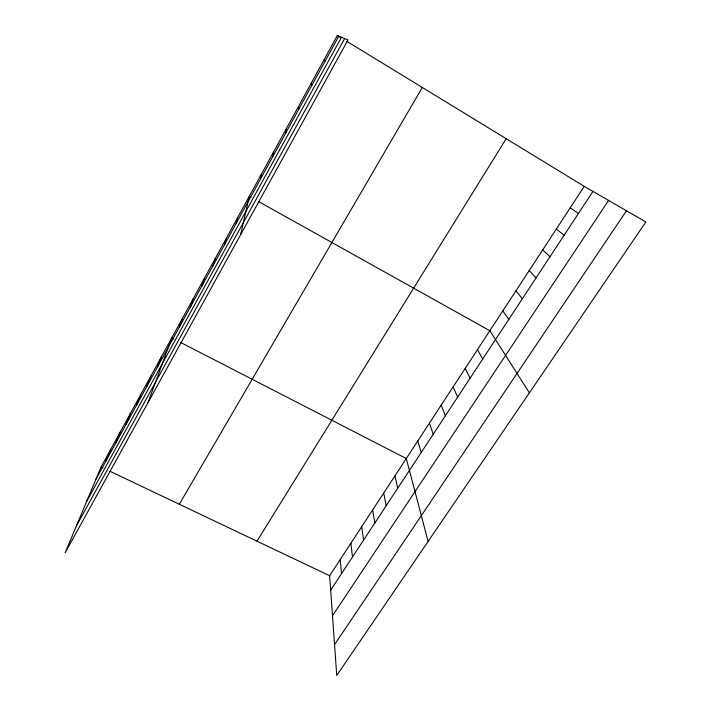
<?xml version="1.0" encoding="UTF-8"?>
<svg xmlns="http://www.w3.org/2000/svg" width="711" height="711" viewBox="0 0 711 711"><rect width="100%" height="100%" fill="white"/><g stroke="black" fill="none" stroke-linecap="round" stroke-linejoin="round"><path stroke-width="1.07" d="M285.795 132.904L285.911 129.438M273.024 156.198L273.522 152.065M260.448 179.145L261.31 174.373M240.647 234.621L249.268 196.36L251.179 197.427M236.194 223.396L237.741 217.406M224.498 244.735L226.374 238.176M212.971 265.781L215.157 258.662M201.595 286.524L204.093 278.872M190.379 306.992L193.179 298.816M179.305 327.184L182.398 318.492M148.066 402.488L171.769 337.912L173.706 338.916M157.62 366.752L161.273 357.082M146.999 386.144L150.91 376.003M136.512 405.279L140.689 394.676M126.158 424.165L130.593 413.118M115.946 442.802L120.621 431.328M105.859 461.199L110.783 449.299M101.06 467.056L65.136 552.838L348.052 39.896L337.316 35.55L101.06 467.056L103.042 467.998M95.914 479.356L338.818 36.154M86.733 501.273L341.52 37.256M76.317 526.14L344.639 38.518M179.314 504.25L422.307 87.462M256.982 541.178L506.188 138.689M329.646 575.723L584.246 186.371L645.864 221.956L336.747 675.45L329.646 575.723L109.992 471.295M330.677 590.148L592.965 191.401M332.499 615.753L608.598 200.431M334.552 644.628L626.48 210.758M180.505 342.409L406.283 458.533L428.111 541.418M258.804 201.684L489.852 330.731L529.375 392.854M337.316 35.55L340.134 37.274M346.701 41.282L584.246 186.371M570.204 207.852L578.443 213.478M556.349 229.04L564.125 235.243M542.689 249.934L550.012 256.698M529.206 270.544L536.094 277.859M515.91 290.879L522.372 298.718M324.18 59.537L325.256 60.897M502.793 310.938L508.836 319.301M477.454 349.688L482.707 359.028M465.216 368.405L470.095 378.199M453.129 386.891L457.644 397.129M441.193 405.137L445.353 415.811M429.408 423.161L433.221 434.261M311.24 83.178L311.907 85.267M417.775 440.953L421.241 452.463M394.934 475.89L397.742 488.19M383.718 493.034L386.215 505.717M372.644 509.974L374.83 523.02M361.695 526.709L363.588 540.12M350.887 543.248L352.478 556.997M298.478 106.472L298.753 109.263M340.205 559.584L341.511 573.679"/></g></svg>
